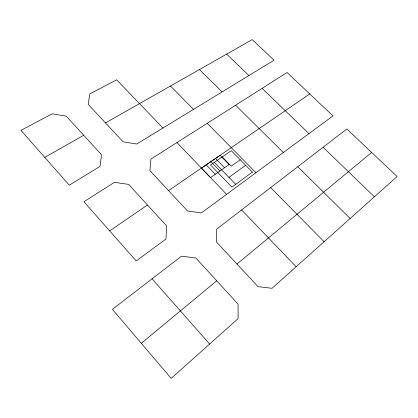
<?xml version="1.0" encoding="UTF-8"?>
<svg xmlns="http://www.w3.org/2000/svg" width="418" height="418" viewBox="0 0 418 418"><rect width="100%" height="100%" fill="white"/><g stroke="black" fill="none" stroke-linecap="round" stroke-linejoin="round"><path stroke-width="0.63" d="M209.627 344.024L171.181 378.4L112.4 309.33L181.475 256.192L195.911 258.016L238.046 304.1L238.129 318.568L209.627 344.024L152.042 278.827M296.143 266.715L272.013 288.295L258.021 286.623L216.414 241.975L216.576 229.205L346.815 129.005L397.1 176.511L296.143 266.715L241.614 209.961M141.3 343.282L216.754 280.791M236.964 264.045L371.628 152.445M228.918 177.321L245.643 165.293M240.23 159.796L231.258 166.145L222.245 156.928M109.668 230.893L147.476 205.013L166.74 226.075L165.925 239.049L136.221 260.936L83.934 201.742L114.443 182.321L128.655 184.406L147.476 205.013M168.527 190.608L187.557 211.012L201.351 212.955L332.968 115.922L287.067 72.497L150.888 159.138L149.931 170.633L168.527 190.608L309.764 93.956M162.952 128.012L274.03 60.208L252.221 39.6L105.472 122.918L88.188 104.364L89.786 93.993L116.659 79.801L162.952 128.012L136.712 144.011L123.127 141.838L105.472 122.918M44.757 157.361L83.72 135.254L101.543 154.759L99.991 166.421L69.283 185.179L20.9 130.343L52.25 113.79L66.216 116.131L83.72 135.254M226.687 54.121L248.862 75.559M262.143 88.36L308.975 133.614M323.104 147.256L374.392 196.784M283.352 152.502L235.611 105.252M199.49 69.555L222.083 91.913M297.768 166.745L350.138 218.473M270.676 187.598L324.122 241.74M207.244 123.284L255.968 172.697M170.497 86.014L193.492 109.354M215.536 158.474L224.555 167.743M214.397 162.341L235.731 184.354M210.891 161.661L219.941 170.993M206.199 164.88L215.27 174.285M176.929 142.585L226.608 194.344M252.388 172.138L231.943 187.133L210.536 165.005L231.269 150.705L252.388 172.138M229.121 164.53L210.552 177.608L201.45 168.135L220.129 155.324L229.121 164.53"/></g></svg>
